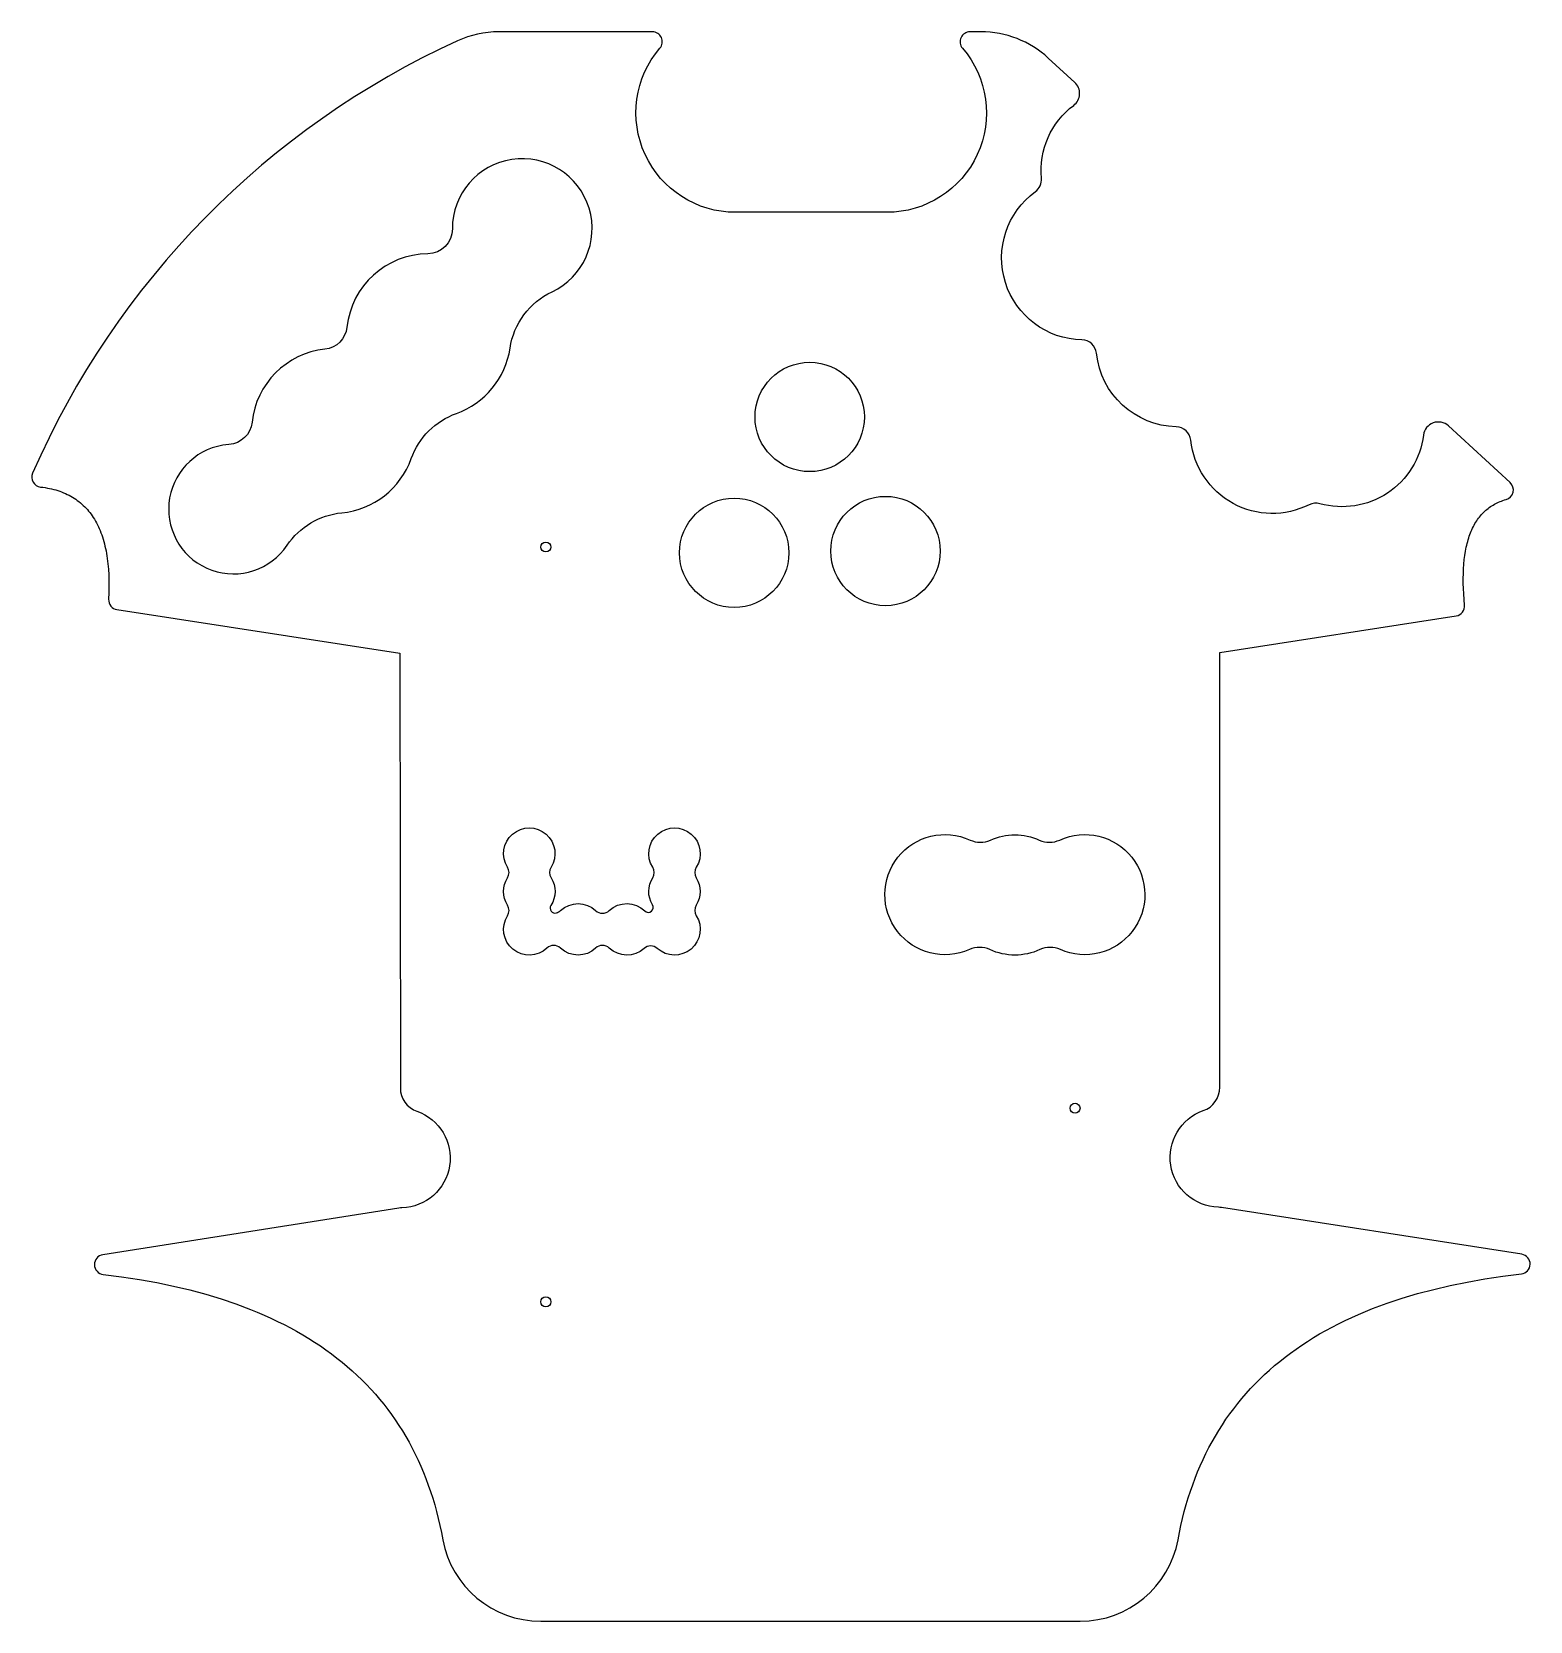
# Model space of a CAD drawing. Extents: x -80 to 222, y -200 to 120.
import ezdxf

# ---------------------------------------------------------------- set-up
doc = ezdxf.new("R2010")
doc.units = 0
doc.layers.add('VERSION_3$HOLDER-COVER', color=3, linetype='CONTINUOUS')

msp = doc.modelspace()

# ---------------------------------------------------------------- linework, layer by layer
at = {"layer": 'VERSION_3$HOLDER-COVER'}
for points in [[(177.2, 24.49, -0.523819), (153.39, 37.48, 0.377256), (150.47, 40.16, -0.378281), (134.42, 54.95, 0.378569), (131.49, 57.64, -0.718117), (122.11, 87.46, 0.26374), (123.33, 90.15, -0.259433), (129.82, 104.82, 0.468352), (130.05, 109.42), (124.7, 114.34, 0.187986), (111.16, 119.61), (108.98, 119.61, 0.640495), (107.46, 116.31, -0.640495), (92.26, 83.3), (61.78, 83.3, -0.640495), (46.58, 116.31, 0.640495), (45.06, 119.61), (14.18, 119.61, 0.107642), (5.86, 117.8, 0.184628), (-79.6, 30.84, 0.504436), (-78, 28.05), (-77.54, 28), (-77.09, 27.93), (-76.64, 27.85), (-76.21, 27.77), (-75.78, 27.67), (-75.36, 27.57), (-74.95, 27.45), (-74.54, 27.33), (-74.15, 27.2), (-73.76, 27.06), (-73.38, 26.9), (-73, 26.74), (-72.64, 26.57), (-72.28, 26.39), (-71.93, 26.21), (-71.59, 26.01), (-71.25, 25.8), (-70.93, 25.58), (-70.61, 25.36), (-70.3, 25.12), (-69.99, 24.88), (-69.7, 24.62), (-69.41, 24.36), (-69.13, 24.08), (-68.86, 23.8), (-68.59, 23.51), (-68.34, 23.21), (-68.09, 22.9), (-67.85, 22.58), (-67.61, 22.25), (-67.39, 21.91), (-67.17, 21.56), (-66.96, 21.2), (-66.76, 20.84), (-66.56, 20.46), (-66.38, 20.07), (-66.2, 19.68), (-66.03, 19.27), (-65.86, 18.86), (-65.71, 18.44), (-65.56, 18), (-65.42, 17.56), (-65.29, 17.11), (-65.17, 16.65), (-65.05, 16.18), (-64.94, 15.7), (-64.84, 15.21), (-64.75, 14.71), (-64.66, 14.2), (-64.58, 13.69), (-64.45, 12.62), (-64.35, 11.52), (-64.28, 10.39), (-64.25, 9.21), (-64.24, 8), (-64.26, 6.75), (-64.32, 5.46, 0.385619), (-62.63, 3.38), (-5.76, -5.39), (-5.63, -92.8, 0.317837), (-2.29, -97.51, -0.830969), (-5.31, -116.94, 0.031535), (-5.94, -117), (-65.48, -126.37, 0.872693), (-65.4, -130.33), (-61.71, -130.8), (-58.12, -131.35), (-54.63, -131.98), (-51.24, -132.68), (-47.96, -133.46), (-44.77, -134.32), (-41.68, -135.25), (-38.69, -136.27), (-35.8, -137.36), (-34.4, -137.93), (-33.02, -138.52), (-31.66, -139.13), (-30.33, -139.77), (-29.02, -140.42), (-27.74, -141.09), (-26.49, -141.77), (-25.26, -142.48), (-24.05, -143.21), (-22.87, -143.96), (-21.72, -144.72), (-20.59, -145.51), (-19.48, -146.31), (-18.4, -147.14), (-17.35, -147.98), (-16.32, -148.84), (-15.31, -149.72), (-14.33, -150.63), (-13.38, -151.55), (-12.45, -152.49), (-11.54, -153.44), (-10.66, -154.42), (-9.81, -155.42), (-8.98, -156.44), (-8.17, -157.47), (-7.39, -158.53), (-6.64, -159.6), (-5.91, -160.7), (-5.21, -161.81), (-4.53, -162.94), (-3.87, -164.09), (-3.25, -165.26), (-2.64, -166.45), (-2.06, -167.66), (-1.51, -168.89), (-0.98, -170.14), (-0.48, -171.41), (0, -172.69), (0.45, -174), (0.88, -175.32), (1.28, -176.67), (1.66, -178.03), (2.01, -179.41), (2.34, -180.82), (2.64, -182.24), (2.92, -183.68, 0.362202), (22.6, -200.08), (131.14, -200.08, 0.362202), (150.81, -183.68), (151.09, -182.23), (151.4, -180.8), (151.73, -179.39), (152.08, -178), (152.46, -176.63), (152.87, -175.27), (153.3, -173.94), (153.76, -172.63), (154.24, -171.34), (154.75, -170.06), (155.28, -168.81), (155.84, -167.57), (156.43, -166.36), (157.04, -165.16), (157.67, -163.98), (158.33, -162.83), (159.02, -161.69), (159.73, -160.57), (160.46, -159.47), (161.23, -158.4), (162.01, -157.34), (162.83, -156.3), (163.66, -155.28), (164.53, -154.28), (165.42, -153.29), (166.33, -152.33), (167.27, -151.39), (168.23, -150.47), (169.22, -149.56), (170.24, -148.68), (171.28, -147.82), (172.35, -146.97), (173.44, -146.15), (174.56, -145.34), (175.7, -144.56), (176.87, -143.79), (178.06, -143.04), (179.28, -142.31), (180.52, -141.61), (181.79, -140.92), (183.09, -140.25), (184.41, -139.6), (185.76, -138.97), (187.13, -138.36), (188.52, -137.77), (189.95, -137.2), (192.87, -136.11), (195.89, -135.11), (199.01, -134.18), (202.24, -133.33), (205.56, -132.55), (208.99, -131.86), (212.52, -131.24), (216.15, -130.71), (219.88, -130.24, 0.875405), (219.97, -126.28), (159.56, -116.87, 0.031535), (158.94, -116.82, -0.830969), (155.89, -97.39, 0.317837), (159.22, -92.68), (159.22, -5.26), (206.77, 2.14, 0.39678), (208.45, 4.31), (208.35, 5.44), (208.28, 6.55), (208.23, 7.62), (208.2, 8.67), (208.19, 9.68), (208.21, 10.67), (208.25, 11.62), (208.32, 12.54), (208.4, 13.44), (208.51, 14.3), (208.65, 15.13), (208.72, 15.53), (208.81, 15.93), (208.89, 16.32), (208.99, 16.7), (209.08, 17.07), (209.19, 17.44), (209.3, 17.8), (209.41, 18.15), (209.54, 18.49), (209.66, 18.83), (209.8, 19.15), (209.94, 19.47), (210.08, 19.79), (210.23, 20.09), (210.39, 20.39), (210.55, 20.68), (210.72, 20.96), (210.89, 21.23), (211.07, 21.5), (211.26, 21.76), (211.45, 22.01), (211.65, 22.26), (211.85, 22.49), (212.06, 22.72), (212.27, 22.94), (212.49, 23.15), (212.72, 23.36), (212.95, 23.56), (213.19, 23.75), (213.43, 23.93), (213.68, 24.11), (213.94, 24.27), (214.2, 24.43), (214.46, 24.58), (214.74, 24.73), (215.01, 24.87), (215.3, 24.99), (215.59, 25.12), (215.88, 25.23), (216.18, 25.34), (216.49, 25.44), (216.8, 25.53, 0.588922), (217.63, 28.93), (205.2, 40.34, 0.609197), (200.2, 38.51, -0.458609), (179.36, 24.7, 0.187241)], [(24.88, 67.32, 1.822751), (4.83, 79.98, -0.412054), (-0.11, 74.96, 0.379643), (-16.37, 60.21, -0.352169), (-20.8, 55.77, 0.353119), (-35.47, 41.06, -0.364362), (-40.1, 36.59), (-41.33, 36.45, 1.519889), (-28.41, 16.32, -0.223873), (-17.42, 22.86, 0.290565), (-3.44, 33.76, -0.2248), (5.64, 42.84, 0.276506), (16.44, 55.97, -0.25055)], [(25.78, -57.61, 0.117373), (26.58, -57.15, -0.395383), (33.66, -57.15, 0.395383), (36.39, -57.15, -0.401511), (43.55, -57.22, 0.88206), (45.1, -55.99, -0.283842), (45.14, -50.55, 0.287556), (45.14, -48.43, -1.807237), (53.9, -48.43, 0.287556), (53.9, -50.55, -0.287556), (53.9, -56.05, 0.287556), (53.9, -58.17, -0.869573), (46.06, -64.77, 0.383379), (43.39, -64.77, -0.389369), (36.39, -64.7, 0.395383), (33.66, -64.7, -0.395383), (26.58, -64.7, 0.395383), (23.85, -64.7, -0.878767), (15.93, -58.17, 0.287556), (15.93, -56.05, -0.287556), (15.93, -50.55, 0.287556), (15.93, -48.43, -1.807237), (24.69, -48.43, 0.287556), (24.69, -50.55, -0.291063), (24.66, -56.11, 0.694993)], [(108.84, -64.98, -1.5487), (108.97, -42.95, 0.215286), (113.08, -42.97, -0.212333), (122.91, -42.97, 0.215286), (127.02, -42.95, -1.5487), (127.14, -64.98, 0.215286), (123.03, -65, -0.218243), (112.96, -65, 0.215286)]]:
    msp.add_lwpolyline(points, format="xyb", close=True, dxfattribs=at)
for centre, radius in [((76.72, 42.14), 11), ((61.53, 14.82), 11), ((91.96, 15.17), 11), ((23.64, 15.98), 1), ((130.1, -96.9), 1), ((23.64, -135.84), 1)]:
    msp.add_circle(centre, radius, dxfattribs=at)

doc.saveas('drawing.dxf')
